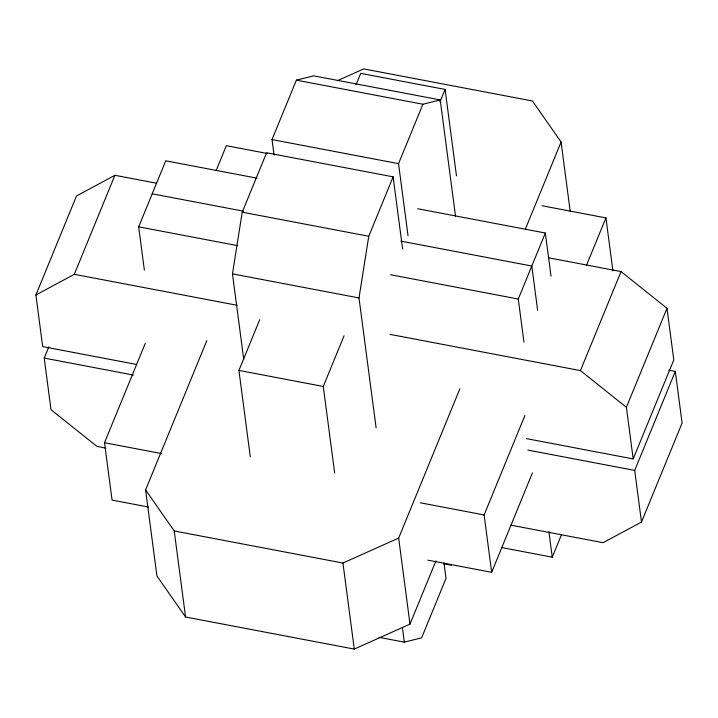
<?xml version="1.0" encoding="UTF-8"?>
<svg xmlns="http://www.w3.org/2000/svg" width="718" height="718" viewBox="0 0 718 718"><rect width="100%" height="100%" fill="white"/><g stroke="black" fill="none" stroke-linecap="round" stroke-linejoin="round"><path stroke-width="1.08" d="M243.725 359.368L232.47 273.872L242.226 212.187L266.593 152.781L393.123 176.843L402.618 248.958M376.106 427.856L359 297.943L368.765 236.258L393.123 176.843M136.339 364.421L42.694 346.606L35.9 294.981L76.503 195.96L114.907 175.3L156.721 183.261M35.9 294.981L74.304 274.312L114.907 175.3M105.761 448.095L96.957 446.416L51.005 409.709L44.211 358.085L48.86 346.74M144.363 270.031L138.673 226.825L165.741 160.814L257.062 178.19M148.375 507.007L112.071 500.096L104.514 442.728L145.26 343.375M216.145 170.534L226.332 145.691L267.042 153.437M274.052 155.106L272.005 139.579L296.372 80.165L313.676 75.848L440.215 99.919L455.562 216.504M435.925 560.875L409.987 624.121L354.279 649.099L185.567 617.013L156.919 575.98L145.592 489.927L206.82 340.637M250.295 456.836L238.923 370.416L259.719 319.707M356.065 84.76L360.732 73.38L445.088 89.427L456.469 175.847M408.03 235.755L398.544 163.65L422.902 104.236L440.215 99.919M334.651 472.884L323.279 386.464L344.075 335.755M439.999 101.848L445.088 89.427M409.987 624.121L398.661 538.069L459.888 388.77M525.361 229.105L561.081 142.02L532.433 100.987L363.721 68.901L337.388 80.703M523.96 342.244L518.27 299.029L545.339 233.018L417.705 208.741M427.856 560.166L491.668 572.309L484.12 514.941L524.867 415.578M586.409 265.507L605.929 217.904L542.117 205.761M491.668 572.309L532.415 472.947M526.33 438.608L633.186 458.928L626.392 407.303L580.431 370.596L621.043 271.584L548.417 257.762M501.649 547.556L552.259 557.186L561.566 534.497M626.392 407.303L666.995 308.291L621.043 271.584M633.186 458.928L673.789 359.915L666.995 308.291M510.669 525.118L603.093 542.7L641.497 522.04L634.694 470.407L675.306 371.394L668.691 370.138M641.497 522.04L682.1 423.019L675.306 371.394M145.592 489.927L174.232 530.961L342.944 563.047L398.661 538.069M379.014 637.342L404.324 642.152L421.628 637.835L445.995 578.421L443.948 562.894M296.372 80.165L422.902 104.236M272.005 139.579L398.544 163.65M152.207 193.815L243.528 211.191M400.868 241.122L531.805 266.028L537.638 310.347M242.226 212.187L368.765 236.258M138.673 226.825L237.694 245.664M390.637 274.752L518.27 299.029M232.47 273.872L359 297.943M74.304 274.312L237.146 305.294M390.089 334.382L580.431 370.596M238.923 370.416L323.279 386.464M44.211 358.085L133.44 375.056M527.838 450.078L634.694 470.407M104.514 442.728L161.729 453.614M420.299 502.797L484.12 514.941M443.706 563.756L451.407 565.219M605.929 217.904L612.903 270.857M561.081 142.02L570.227 211.523M545.339 233.018L551.029 276.233M548.902 531.706L552.259 557.186M402.421 627.72L404.324 642.152M342.944 563.047L354.279 649.099M174.232 530.961L185.567 617.013"/></g></svg>
